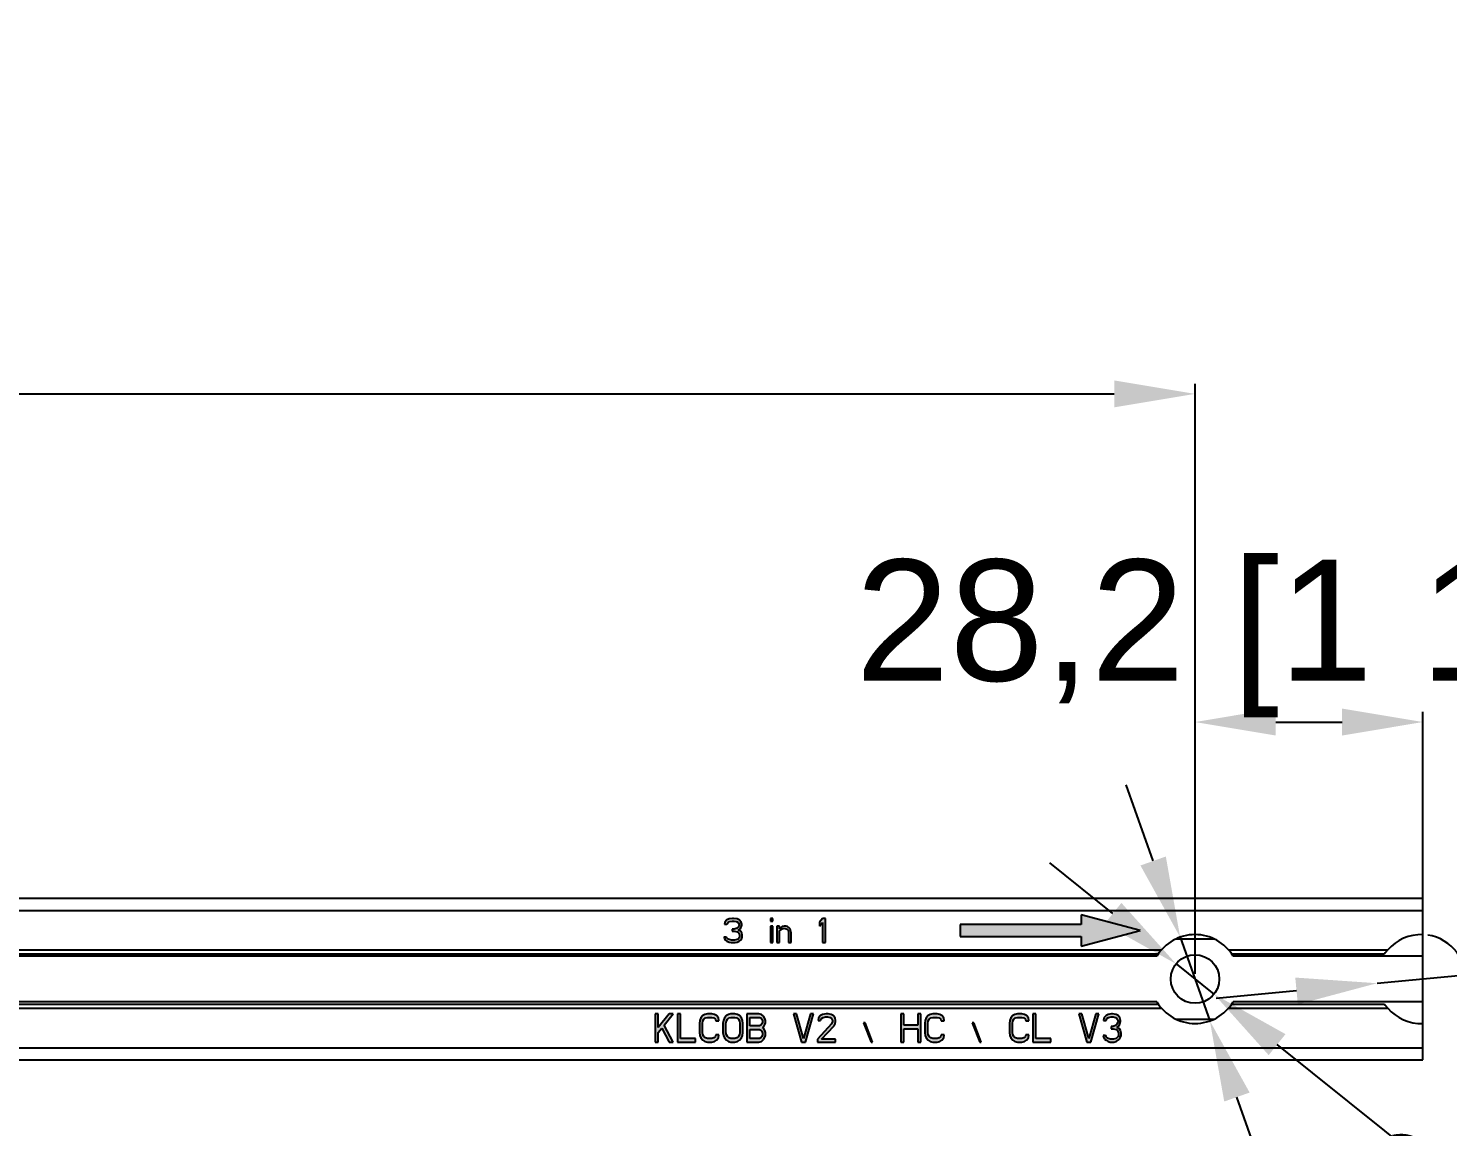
# Model space of a CAD drawing. Header units: millimetres. Extents: x 620 to 19791, y 2539 to 6969.
# Drawn here: x 12707.1 to 12882.7, y 3313.8 to 3449.7 of the extents above; entities that cross this region are included whole.
import ezdxf

# ---------------------------------------------------------------- set-up
doc = ezdxf.new("R2010")
doc.units = ezdxf.units.MM
doc.layers.add('02___PRT_ALL_AXES', color=7, linetype='Continuous')
doc.styles.get("Standard").update_dxf_attribs({"font": 'arial.ttf'})
doc.dimstyles.new('ISO-25', dxfattribs={"dimtxt": 15, "dimasz": 10, "dimexe": 1.25, "dimexo": 0.625, "dimtad": 1, "dimtxsty": 'Standard', "dimcen": 2.5, "dimadec": 0, "dimazin": 0, "dimtfac": 1, "dimtmove": 0, "dimatfit": 3, "dimfxl": 1, "dimarcsym": 0})

# ---------------------------------------------------------------- blocks, each defined once
blk = doc.blocks.new('*D42')
at = {"color": 0, "lineweight": -2, "transparency": 16777216}
for p, q in [((11900.94, 3332.71), (11900.94, 3405.74)), ((11910.94, 3404.49), (12841.44, 3404.49)), ((12851.44, 3332.71), (12851.44, 3405.74))]:
    blk.add_line(p, q, dxfattribs=at)
at = {"color": 0, "transparency": 16777216}
for points in [[(11910.94, 3406.15), (11910.94, 3402.82), (11900.94, 3404.49)], [(12841.44, 3406.15), (12841.44, 3402.82), (12851.44, 3404.49)]]:
    blk.add_solid(points, dxfattribs=at)
at = {"layer": 'Defpoints', "color": 0, "transparency": 16777216}
for p in [(12851.44, 3404.49), (11900.94, 3332.08), (12851.44, 3332.08)]:
    blk.add_point(p, dxfattribs=at)
at = {"color": 0, "lineweight": 5, "transparency": 16777216, "insert": (12376.19, 3414.82), "char_height": 15, "attachment_point": 5}
blk.add_mtext('950,5 [3\'-1 3/8"]', dxfattribs=at)
blk = doc.blocks.new('*D43')
at = {"color": 0, "lineweight": -2, "transparency": 16777216}
for p, q in [((12851.44, 3332.71), (12851.44, 3365.13)), ((12861.44, 3363.88), (12869.64, 3363.88)), ((12879.64, 3332.71), (12879.64, 3365.13))]:
    blk.add_line(p, q, dxfattribs=at)
at = {"color": 0, "transparency": 16777216}
for points in [[(12861.44, 3365.55), (12861.44, 3362.21), (12851.44, 3363.88)], [(12869.64, 3365.55), (12869.64, 3362.21), (12879.64, 3363.88)]]:
    blk.add_solid(points, dxfattribs=at)
at = {"layer": 'Defpoints', "color": 0, "transparency": 16777216}
for p in [(12879.64, 3363.88), (12851.44, 3332.08), (12879.64, 3332.08)]:
    blk.add_point(p, dxfattribs=at)
at = {"color": 0, "lineweight": 5, "transparency": 16777216, "insert": (12865.54, 3374.22), "char_height": 15, "attachment_point": 5}
blk.add_mtext('28,2 [1 1/8"]', dxfattribs=at)
blk = doc.blocks.new('*D44')
at = {"color": 0, "lineweight": -2, "transparency": 16777216}
for p, q in [((12841.29, 3340.2), (12833.48, 3346.44)), ((12849.1, 3333.95), (12853.79, 3330.21)), ((12982.54, 3227.28), (12861.6, 3323.96))]:
    blk.add_line(p, q, dxfattribs=at)
at = {"color": 0, "transparency": 16777216}
for points in [[(12842.33, 3341.5), (12840.25, 3338.9), (12849.1, 3333.95)], [(12862.64, 3325.26), (12860.56, 3322.66), (12853.79, 3330.21)]]:
    blk.add_solid(points, dxfattribs=at)
at = {"layer": 'Defpoints', "color": 0, "transparency": 16777216}
for p in [(12849.1, 3333.95), (12853.79, 3330.21)]:
    blk.add_point(p, dxfattribs=at)
at = {"color": 0, "lineweight": 5, "transparency": 16777216, "insert": (12943.71, 3271.74), "char_height": 15, "attachment_point": 5, "rotation": 321.3595}
blk.add_mtext('2-∅6 [∅1/4"]', dxfattribs=at)
blk = doc.blocks.new('*D45')
at = {"color": 0, "lineweight": -2, "transparency": 16777216}
for p, q in [((12846.26, 3346.69), (12842.91, 3356.11)), ((12849.6, 3337.26), (12853.28, 3326.9)), ((12902.75, 3187.57), (12856.63, 3317.47))]:
    blk.add_line(p, q, dxfattribs=at)
at = {"color": 0, "transparency": 16777216}
for points in [[(12847.83, 3347.24), (12844.69, 3346.13), (12849.6, 3337.26)], [(12858.2, 3318.03), (12855.06, 3316.92), (12853.28, 3326.9)]]:
    blk.add_solid(points, dxfattribs=at)
at = {"layer": 'Defpoints', "color": 0, "transparency": 16777216}
for p in [(12849.6, 3337.26), (12853.28, 3326.9)]:
    blk.add_point(p, dxfattribs=at)
at = {"color": 0, "lineweight": 5, "transparency": 16777216, "insert": (12891.24, 3251.32), "char_height": 15, "attachment_point": 5, "rotation": 289.5487}
blk.add_mtext('2-∅11 [∅3/8"]', dxfattribs=at)
blk = doc.blocks.new('*D48')
at = {"color": 0, "lineweight": -2, "transparency": 16777216}
for p, q in [((13013.31, 3344.89), (12894.87, 3333.56)), ((12873.97, 3331.56), (12884.92, 3332.6)), ((12864.01, 3330.6), (12854.06, 3329.65))]:
    blk.add_line(p, q, dxfattribs=at)
blk.add_arc((12879.44, 3332.08), 5.5, 352.4454, 81.4052, dxfattribs=at)
at = {"color": 0, "transparency": 16777216}
for points in [[(12894.71, 3335.22), (12895.03, 3331.9), (12884.92, 3332.6)], [(12863.85, 3332.26), (12864.17, 3328.94), (12873.97, 3331.56)]]:
    blk.add_solid(points, dxfattribs=at)
at = {"layer": 'Defpoints', "color": 0, "transparency": 16777216}
for p in [(12884.92, 3332.6), (12873.97, 3331.56)]:
    blk.add_point(p, dxfattribs=at)
at = {"color": 0, "lineweight": 5, "transparency": 16777216, "insert": (12958.07, 3350.14), "char_height": 15, "attachment_point": 5, "rotation": 5.4671}
blk.add_mtext('∅11 [∅3/8"]', dxfattribs=at)
blk = doc.blocks.new('ryfhgjmb')
at = {"lineweight": 5, "true_color": 0xf26722}
h = blk.add_hatch(color=30, dxfattribs=at)
h.dxf.hatch_style = 1
h.paths.add_polyline_path([(6917, 3339.74), (6916.75, 3339.87), (6916.32, 3339.93), (6916.19, 3339.93), (6915.75, 3339.87), (6915.5, 3339.74), (6915.25, 3339.48), (6915.19, 3339.23), (6915.5, 3339.23), (6915.63, 3339.42), (6915.82, 3339.55), (6916.13, 3339.61), (6916.38, 3339.61), (6916.69, 3339.55), (6916.88, 3339.42), (6917, 3339.23), (6917, 3339.1), (6916.88, 3338.85), (6916.75, 3338.72), (6916.38, 3338.59), (6916.13, 3338.59), (6916.13, 3338.34), (6916.38, 3338.34), (6916.75, 3338.27), (6916.94, 3338.14), (6917.07, 3337.89), (6917.07, 3337.63), (6917, 3337.51), (6916.88, 3337.38), (6916.75, 3337.31), (6916.44, 3337.25), (6916.07, 3337.25), (6915.75, 3337.31), (6915.63, 3337.38), (6915.5, 3337.51), (6915.44, 3337.63), (6915.13, 3337.63), (6915.19, 3337.44), (6915.32, 3337.25), (6915.5, 3337.12), (6915.75, 3337), (6916, 3336.93), (6916.5, 3336.93), (6916.75, 3337), (6917, 3337.12), (6917.19, 3337.25), (6917.32, 3337.44), (6917.38, 3337.63), (6917.38, 3337.89), (6917.32, 3338.14), (6917.19, 3338.34), (6916.88, 3338.46), (6917.13, 3338.65), (6917.25, 3338.85), (6917.32, 3339.1), (6917.32, 3339.23), (6917.25, 3339.48)])
h.paths.add_polyline_path([(6921.19, 3339.93), (6920.88, 3339.93), (6920.88, 3339.61), (6921.19, 3339.61)])
h.paths.add_polyline_path([(6921.19, 3338.97), (6920.88, 3338.97), (6920.88, 3336.93), (6921.19, 3336.93)])
h.paths.add_polyline_path([(6922.13, 3338.53), (6922.32, 3338.65), (6922.57, 3338.72), (6922.82, 3338.65), (6922.94, 3338.59), (6923.07, 3338.46), (6923.13, 3338.14), (6923.13, 3336.93), (6923.44, 3336.93), (6923.44, 3338.14), (6923.38, 3338.46), (6923.32, 3338.65), (6923.19, 3338.78), (6923, 3338.91), (6922.82, 3338.97), (6922.57, 3338.97), (6922.32, 3338.91), (6922.13, 3338.78), (6922, 3338.65), (6922, 3338.97), (6921.69, 3338.97), (6921.69, 3336.93), (6922, 3336.93), (6922, 3338.4)])
h.paths.add_polyline_path([(6927.69, 3339.93), (6927.32, 3339.93), (6926.94, 3339.48), (6926.94, 3338.97), (6927.32, 3339.42), (6927.32, 3336.93), (6927.69, 3336.93)])
h = blk.add_hatch(color=30, dxfattribs=at)
h.dxf.hatch_style = 1
h.paths.add_polyline_path([(6944.35, 3339.18), (6944.35, 3337.68), (6959.35, 3337.68), (6959.35, 3336.48), (6966.63, 3338.43), (6959.35, 3340.38), (6959.35, 3339.18)])
h = blk.add_hatch(color=30, dxfattribs=at)
h.dxf.hatch_style = 1
h.paths.add_polyline_path([(6907.43, 3326.34), (6908.36, 3324.63), (6908.86, 3324.63), (6907.74, 3326.72), (6908.86, 3328.13), (6908.36, 3328.13), (6907, 3326.42), (6907, 3328.13), (6906.63, 3328.13), (6906.63, 3324.63), (6907, 3324.63), (6907, 3325.82)])
h.paths.add_polyline_path([(6909.73, 3328.13), (6909.36, 3328.13), (6909.36, 3324.63), (6911.59, 3324.63), (6911.59, 3325.08), (6909.73, 3325.08)])
h.paths.add_polyline_path([(6912.45, 3326.94), (6912.52, 3327.24), (6912.64, 3327.46), (6912.83, 3327.61), (6913.07, 3327.68), (6913.63, 3327.68), (6913.88, 3327.61), (6914.07, 3327.46), (6914.13, 3327.24), (6914.5, 3327.24), (6914.44, 3327.61), (6914.19, 3327.91), (6913.94, 3328.06), (6913.63, 3328.13), (6913.07, 3328.13), (6912.76, 3328.06), (6912.52, 3327.91), (6912.27, 3327.61), (6912.14, 3327.31), (6912.08, 3326.94), (6912.08, 3325.82), (6912.14, 3325.45), (6912.27, 3325.15), (6912.52, 3324.85), (6912.76, 3324.71), (6913.07, 3324.63), (6913.63, 3324.63), (6913.94, 3324.71), (6914.19, 3324.85), (6914.44, 3325.15), (6914.5, 3325.52), (6914.13, 3325.52), (6914.07, 3325.3), (6913.88, 3325.15), (6913.63, 3325.08), (6913.07, 3325.08), (6912.83, 3325.15), (6912.64, 3325.3), (6912.52, 3325.52), (6912.45, 3325.82)])
h.paths.add_polyline_path([(6917.47, 3326.94), (6917.41, 3327.31), (6917.29, 3327.61), (6917.04, 3327.91), (6916.79, 3328.06), (6916.48, 3328.13), (6915.99, 3328.13), (6915.68, 3328.06), (6915.43, 3327.91), (6915.18, 3327.61), (6915.06, 3327.31), (6915, 3326.94), (6915, 3325.82), (6915.06, 3325.45), (6915.18, 3325.15), (6915.43, 3324.85), (6915.68, 3324.71), (6915.99, 3324.63), (6916.48, 3324.63), (6916.79, 3324.71), (6917.04, 3324.85), (6917.29, 3325.15), (6917.41, 3325.45), (6917.47, 3325.82)])
h.paths.add_polyline_path([(6915.37, 3326.94), (6915.43, 3327.24), (6915.55, 3327.46), (6915.74, 3327.61), (6915.99, 3327.68), (6916.48, 3327.68), (6916.73, 3327.61), (6916.92, 3327.46), (6917.04, 3327.24), (6917.1, 3326.94), (6917.1, 3325.82), (6917.04, 3325.52), (6916.92, 3325.3), (6916.73, 3325.15), (6916.48, 3325.08), (6915.99, 3325.08), (6915.74, 3325.15), (6915.55, 3325.3), (6915.43, 3325.52), (6915.37, 3325.82)], flags=16)
h.paths.add_polyline_path([(6920.02, 3326.49), (6920.2, 3326.79), (6920.26, 3327.01), (6920.26, 3327.31), (6920.2, 3327.54), (6920.02, 3327.83), (6919.77, 3328.06), (6919.46, 3328.13), (6917.97, 3328.13), (6917.97, 3324.63), (6919.46, 3324.63), (6919.77, 3324.71), (6920.02, 3324.93), (6920.2, 3325.23), (6920.26, 3325.45), (6920.26, 3325.82), (6920.2, 3326.05), (6920.02, 3326.34), (6919.89, 3326.42)])
h.paths.add_polyline_path([(6918.34, 3326.64), (6918.34, 3327.68), (6919.52, 3327.68), (6919.71, 3327.61), (6919.83, 3327.46), (6919.89, 3327.24), (6919.89, 3327.09), (6919.83, 3326.87), (6919.71, 3326.72), (6919.52, 3326.64)], flags=16)
h.paths.add_polyline_path([(6918.34, 3326.2), (6919.52, 3326.2), (6919.71, 3326.12), (6919.83, 3325.97), (6919.89, 3325.75), (6919.89, 3325.52), (6919.83, 3325.3), (6919.71, 3325.15), (6919.52, 3325.08), (6918.34, 3325.08)], flags=16)
h.paths.add_polyline_path([(6926.21, 3328.13), (6925.84, 3328.13), (6924.97, 3325.08), (6924.11, 3328.13), (6923.73, 3328.13), (6924.73, 3324.63), (6925.22, 3324.63)])
h.paths.add_polyline_path([(6927.39, 3327.68), (6927.7, 3327.76), (6927.95, 3327.76), (6928.26, 3327.68), (6928.44, 3327.54), (6928.57, 3327.31), (6928.57, 3327.16), (6928.44, 3326.87), (6926.71, 3325), (6926.71, 3324.63), (6928.94, 3324.63), (6928.94, 3325), (6927.21, 3325), (6928.75, 3326.64), (6928.88, 3326.87), (6928.94, 3327.16), (6928.94, 3327.31), (6928.88, 3327.61), (6928.63, 3327.91), (6928.38, 3328.06), (6928.01, 3328.13), (6927.76, 3328.13), (6927.33, 3328.06), (6927.08, 3327.91), (6926.83, 3327.61), (6926.77, 3327.31), (6927.08, 3327.31), (6927.21, 3327.54)])
h.paths.add_polyline_path([(6932.6, 3327.01), (6932.41, 3327.01), (6933.34, 3324.63), (6933.53, 3324.63)])
h.paths.add_polyline_path([(6940.53, 3327.46), (6940.72, 3327.61), (6940.96, 3327.68), (6941.52, 3327.68), (6941.77, 3327.61), (6941.96, 3327.46), (6942.02, 3327.24), (6942.39, 3327.24), (6942.33, 3327.61), (6942.08, 3327.91), (6941.83, 3328.06), (6941.52, 3328.13), (6940.96, 3328.13), (6940.65, 3328.06), (6940.41, 3327.91), (6940.16, 3327.61), (6940.03, 3327.31), (6939.97, 3326.94), (6939.97, 3325.82), (6940.03, 3325.45), (6940.16, 3325.15), (6940.41, 3324.85), (6940.65, 3324.71), (6940.96, 3324.63), (6941.52, 3324.63), (6941.83, 3324.71), (6942.08, 3324.85), (6942.33, 3325.15), (6942.39, 3325.52), (6942.02, 3325.52), (6941.96, 3325.3), (6941.77, 3325.15), (6941.52, 3325.08), (6940.96, 3325.08), (6940.72, 3325.15), (6940.53, 3325.3), (6940.41, 3325.52), (6940.34, 3325.82), (6940.34, 3326.94), (6940.41, 3327.24)])
h.paths.add_polyline_path([(6939.48, 3328.13), (6939.11, 3328.13), (6939.11, 3326.72), (6937.37, 3326.72), (6937.37, 3328.13), (6937, 3328.13), (6937, 3324.63), (6937.37, 3324.63), (6937.37, 3326.27), (6939.11, 3326.27), (6939.11, 3324.63), (6939.48, 3324.63)])
h.paths.add_polyline_path([(6946.05, 3327.01), (6945.86, 3327.01), (6946.79, 3324.63), (6946.98, 3324.63)])
h.paths.add_polyline_path([(6953.73, 3328.13), (6953.36, 3328.13), (6953.36, 3324.63), (6955.59, 3324.63), (6955.59, 3325.08), (6953.73, 3325.08)])
h.paths.add_polyline_path([(6952.55, 3327.91), (6952.31, 3328.06), (6952, 3328.13), (6951.44, 3328.13), (6951.13, 3328.06), (6950.88, 3327.91), (6950.63, 3327.61), (6950.51, 3327.31), (6950.45, 3326.94), (6950.45, 3325.82), (6950.51, 3325.45), (6950.63, 3325.15), (6950.88, 3324.85), (6951.13, 3324.71), (6951.44, 3324.63), (6952, 3324.63), (6952.31, 3324.71), (6952.55, 3324.85), (6952.8, 3325.15), (6952.86, 3325.52), (6952.49, 3325.52), (6952.43, 3325.3), (6952.24, 3325.15), (6952, 3325.08), (6951.44, 3325.08), (6951.19, 3325.15), (6951.01, 3325.3), (6950.88, 3325.52), (6950.82, 3325.82), (6950.82, 3326.94), (6950.88, 3327.24), (6951.01, 3327.46), (6951.19, 3327.61), (6951.44, 3327.68), (6952, 3327.68), (6952.24, 3327.61), (6952.43, 3327.46), (6952.49, 3327.24), (6952.86, 3327.24), (6952.8, 3327.61)])
h.paths.add_polyline_path([(6963.9, 3327.91), (6963.65, 3328.06), (6963.21, 3328.13), (6963.09, 3328.13), (6962.66, 3328.06), (6962.41, 3327.91), (6962.16, 3327.61), (6962.1, 3327.31), (6962.41, 3327.31), (6962.53, 3327.54), (6962.72, 3327.68), (6963.03, 3327.76), (6963.28, 3327.76), (6963.59, 3327.68), (6963.77, 3327.54), (6963.9, 3327.31), (6963.9, 3327.16), (6963.77, 3326.87), (6963.65, 3326.72), (6963.28, 3326.57), (6963.03, 3326.57), (6963.03, 3326.27), (6963.28, 3326.27), (6963.65, 3326.2), (6963.83, 3326.05), (6963.96, 3325.75), (6963.96, 3325.45), (6963.9, 3325.3), (6963.77, 3325.15), (6963.65, 3325.08), (6963.34, 3325), (6962.97, 3325), (6962.66, 3325.08), (6962.53, 3325.15), (6962.41, 3325.3), (6962.35, 3325.45), (6962.04, 3325.45), (6962.1, 3325.23), (6962.22, 3325), (6962.41, 3324.85), (6962.66, 3324.71), (6962.91, 3324.63), (6963.4, 3324.63), (6963.65, 3324.71), (6963.9, 3324.85), (6964.08, 3325), (6964.21, 3325.23), (6964.27, 3325.45), (6964.27, 3325.75), (6964.21, 3326.05), (6964.08, 3326.27), (6963.77, 3326.42), (6964.02, 3326.64), (6964.14, 3326.87), (6964.21, 3327.16), (6964.21, 3327.31), (6964.14, 3327.61)])
h.paths.add_polyline_path([(6961.54, 3328.13), (6961.17, 3328.13), (6960.3, 3325.08), (6959.43, 3328.13), (6959.06, 3328.13), (6960.05, 3324.63), (6960.55, 3324.63)])
at = {"color": 30, "linetype": 'Continuous', "true_color": 0xf26722}
for p, q in [((6005.13, 3342.43), (7001.63, 3342.43)), ((7001.63, 3322.43), (7001.63, 3342.43)), ((6005.13, 3340.93), (7001.63, 3340.93)), ((6915.25, 3339.48), (6915.19, 3339.23)), ((6915.19, 3339.23), (6915.5, 3339.23)), ((6915.5, 3339.74), (6915.25, 3339.48)), ((6915.75, 3339.87), (6915.5, 3339.74)), ((6915.5, 3339.23), (6915.63, 3339.42)), ((6915.63, 3339.42), (6915.82, 3339.55)), ((6916.19, 3339.93), (6915.75, 3339.87)), ((6915.82, 3339.55), (6916.13, 3339.61)), ((6916.13, 3339.61), (6916.38, 3339.61)), ((6916.32, 3339.93), (6916.19, 3339.93)), ((6916.75, 3339.87), (6916.32, 3339.93)), ((6916.38, 3339.61), (6916.69, 3339.55)), ((6916.69, 3339.55), (6916.88, 3339.42)), ((6917, 3339.74), (6916.75, 3339.87)), ((6916.88, 3339.42), (6917, 3339.23)), ((6917.25, 3339.48), (6917, 3339.74)), ((6917, 3339.23), (6917, 3339.1)), ((6917.32, 3339.23), (6917.25, 3339.48)), ((6917.32, 3339.1), (6917.32, 3339.23)), ((6921.19, 3339.93), (6920.88, 3339.93)), ((6920.88, 3339.93), (6920.88, 3339.61)), ((6920.88, 3339.61), (6921.19, 3339.61)), ((6921.19, 3339.61), (6921.19, 3339.93)), ((6927.32, 3339.93), (6926.94, 3339.48)), ((6926.94, 3339.48), (6926.94, 3338.97)), ((6926.94, 3338.97), (6927.32, 3339.42)), ((6927.69, 3339.93), (6927.32, 3339.93)), ((6927.32, 3339.42), (6927.32, 3336.93)), ((6927.69, 3336.93), (6927.69, 3339.93)), ((6959.35, 3339.18), (6944.35, 3339.18)), ((6944.35, 3339.18), (6944.35, 3337.68)), ((6966.63, 3338.43), (6959.35, 3340.38)), ((6959.35, 3340.38), (6959.35, 3339.18)), ((6915.44, 3337.63), (6915.13, 3337.63)), ((6915.13, 3337.63), (6915.19, 3337.44)), ((6915.19, 3337.44), (6915.32, 3337.25)), ((6915.5, 3337.51), (6915.44, 3337.63)), ((6915.63, 3337.38), (6915.5, 3337.51)), ((6916.38, 3338.59), (6916.13, 3338.59)), ((6916.13, 3338.59), (6916.13, 3338.34)), ((6916.13, 3338.34), (6916.38, 3338.34)), ((6916.75, 3338.72), (6916.38, 3338.59)), ((6916.38, 3338.34), (6916.75, 3338.27)), ((6916.88, 3338.85), (6916.75, 3338.72)), ((6916.75, 3338.27), (6916.94, 3338.14)), ((6917, 3339.1), (6916.88, 3338.85)), ((6916.88, 3338.46), (6917.13, 3338.65)), ((6917.19, 3338.34), (6916.88, 3338.46)), ((6917, 3337.51), (6916.88, 3337.38)), ((6916.94, 3338.14), (6917.07, 3337.89)), ((6917.07, 3337.63), (6917, 3337.51)), ((6917.07, 3337.89), (6917.07, 3337.63)), ((6917.13, 3338.65), (6917.25, 3338.85)), ((6917.32, 3338.14), (6917.19, 3338.34)), ((6917.19, 3337.25), (6917.32, 3337.44)), ((6917.25, 3338.85), (6917.32, 3339.1)), ((6917.38, 3337.89), (6917.32, 3338.14)), ((6917.32, 3337.44), (6917.38, 3337.63)), ((6917.38, 3337.63), (6917.38, 3337.89)), ((6921.19, 3338.97), (6920.88, 3338.97)), ((6920.88, 3338.97), (6920.88, 3336.93)), ((6921.19, 3336.93), (6921.19, 3338.97)), ((6922, 3338.97), (6921.69, 3338.97)), ((6921.69, 3338.97), (6921.69, 3336.93)), ((6922, 3338.65), (6922, 3338.97)), ((6922.13, 3338.78), (6922, 3338.65)), ((6922, 3338.4), (6922.13, 3338.53)), ((6922, 3336.93), (6922, 3338.4)), ((6922.32, 3338.91), (6922.13, 3338.78)), ((6922.13, 3338.53), (6922.32, 3338.65)), ((6922.57, 3338.97), (6922.32, 3338.91)), ((6922.32, 3338.65), (6922.57, 3338.72)), ((6922.82, 3338.97), (6922.57, 3338.97)), ((6922.57, 3338.72), (6922.82, 3338.65)), ((6923, 3338.91), (6922.82, 3338.97)), ((6922.82, 3338.65), (6922.94, 3338.59)), ((6922.94, 3338.59), (6923.07, 3338.46)), ((6923.19, 3338.78), (6923, 3338.91)), ((6923.07, 3338.46), (6923.13, 3338.14)), ((6923.13, 3338.14), (6923.13, 3336.93)), ((6923.32, 3338.65), (6923.19, 3338.78)), ((6923.38, 3338.46), (6923.32, 3338.65)), ((6923.44, 3338.14), (6923.38, 3338.46)), ((6923.44, 3336.93), (6923.44, 3338.14)), ((6944.35, 3337.68), (6959.35, 3337.68)), ((6959.35, 3336.48), (6966.63, 3338.43)), ((6959.35, 3337.68), (6959.35, 3336.48)), ((6058.09, 3336.03), (6969.27, 3336.03)), ((6915.32, 3337.25), (6915.5, 3337.12)), ((6915.5, 3337.12), (6915.75, 3337)), ((6915.75, 3337.31), (6915.63, 3337.38)), ((6916.07, 3337.25), (6915.75, 3337.31)), ((6915.75, 3337), (6916, 3336.93)), ((6916, 3336.93), (6916.5, 3336.93)), ((6916.44, 3337.25), (6916.07, 3337.25)), ((6916.75, 3337.31), (6916.44, 3337.25)), ((6916.5, 3336.93), (6916.75, 3337)), ((6916.88, 3337.38), (6916.75, 3337.31)), ((6916.75, 3337), (6917, 3337.12)), ((6917, 3337.12), (6917.19, 3337.25)), ((6920.88, 3336.93), (6921.19, 3336.93)), ((6921.69, 3336.93), (6922, 3336.93)), ((6923.13, 3336.93), (6923.44, 3336.93)), ((6927.32, 3336.93), (6927.69, 3336.93)), ((6058.47, 3335.53), (6968.88, 3335.53)), ((7001.63, 3335.27), (6978.14, 3335.27)), ((6058.09, 3328.83), (6969.27, 3328.83)), ((6058.47, 3329.33), (6968.88, 3329.33)), ((7001.63, 3329.59), (6978.14, 3329.59)), ((6907, 3328.13), (6906.63, 3328.13)), ((6906.63, 3328.13), (6906.63, 3324.63)), ((6908.36, 3328.13), (6907, 3326.42)), ((6907, 3326.42), (6907, 3328.13)), ((6907.74, 3326.72), (6908.86, 3328.13)), ((6908.86, 3328.13), (6908.36, 3328.13)), ((6909.73, 3328.13), (6909.36, 3328.13)), ((6909.36, 3328.13), (6909.36, 3324.63)), ((6909.73, 3325.08), (6909.73, 3328.13)), ((6912.14, 3327.31), (6912.08, 3326.94)), ((6912.08, 3326.94), (6912.08, 3325.82)), ((6912.27, 3327.61), (6912.14, 3327.31)), ((6912.52, 3327.91), (6912.27, 3327.61)), ((6912.45, 3326.94), (6912.52, 3327.24)), ((6912.45, 3325.82), (6912.45, 3326.94)), ((6912.76, 3328.06), (6912.52, 3327.91)), ((6912.52, 3327.24), (6912.64, 3327.46)), ((6912.64, 3327.46), (6912.83, 3327.61)), ((6913.07, 3328.13), (6912.76, 3328.06)), ((6912.83, 3327.61), (6913.07, 3327.68)), ((6913.63, 3328.13), (6913.07, 3328.13)), ((6913.07, 3327.68), (6913.63, 3327.68)), ((6913.94, 3328.06), (6913.63, 3328.13)), ((6913.63, 3327.68), (6913.88, 3327.61)), ((6913.88, 3327.61), (6914.07, 3327.46)), ((6914.19, 3327.91), (6913.94, 3328.06)), ((6914.07, 3327.46), (6914.13, 3327.24)), ((6914.13, 3327.24), (6914.5, 3327.24)), ((6914.44, 3327.61), (6914.19, 3327.91)), ((6914.5, 3327.24), (6914.44, 3327.61)), ((6915.06, 3327.31), (6915, 3326.94)), ((6915, 3326.94), (6915, 3325.82)), ((6915.18, 3327.61), (6915.06, 3327.31)), ((6915.43, 3327.91), (6915.18, 3327.61)), ((6915.37, 3326.94), (6915.43, 3327.24)), ((6915.37, 3325.82), (6915.37, 3326.94)), ((6915.68, 3328.06), (6915.43, 3327.91)), ((6915.43, 3327.24), (6915.55, 3327.46)), ((6915.55, 3327.46), (6915.74, 3327.61)), ((6915.99, 3328.13), (6915.68, 3328.06)), ((6915.74, 3327.61), (6915.99, 3327.68)), ((6916.48, 3328.13), (6915.99, 3328.13)), ((6915.99, 3327.68), (6916.48, 3327.68)), ((6916.79, 3328.06), (6916.48, 3328.13)), ((6916.48, 3327.68), (6916.73, 3327.61)), ((6916.73, 3327.61), (6916.92, 3327.46)), ((6917.04, 3327.91), (6916.79, 3328.06)), ((6916.92, 3327.46), (6917.04, 3327.24)), ((6917.29, 3327.61), (6917.04, 3327.91)), ((6917.04, 3327.24), (6917.1, 3326.94)), ((6917.1, 3326.94), (6917.1, 3325.82)), ((6917.41, 3327.31), (6917.29, 3327.61)), ((6917.47, 3326.94), (6917.41, 3327.31)), ((6917.47, 3325.82), (6917.47, 3326.94)), ((6919.46, 3328.13), (6917.97, 3328.13)), ((6917.97, 3328.13), (6917.97, 3324.63)), ((6918.34, 3327.68), (6919.52, 3327.68)), ((6918.34, 3326.64), (6918.34, 3327.68)), ((6919.77, 3328.06), (6919.46, 3328.13)), ((6919.52, 3327.68), (6919.71, 3327.61)), ((6919.71, 3327.61), (6919.83, 3327.46)), ((6920.02, 3327.83), (6919.77, 3328.06)), ((6919.83, 3327.46), (6919.89, 3327.24)), ((6919.89, 3327.09), (6919.83, 3326.87)), ((6919.89, 3327.24), (6919.89, 3327.09)), ((6920.2, 3327.54), (6920.02, 3327.83)), ((6920.26, 3327.31), (6920.2, 3327.54)), ((6920.2, 3326.79), (6920.26, 3327.01)), ((6920.26, 3327.01), (6920.26, 3327.31)), ((6924.11, 3328.13), (6923.73, 3328.13)), ((6923.73, 3328.13), (6924.73, 3324.63)), ((6924.97, 3325.08), (6924.11, 3328.13)), ((6925.84, 3328.13), (6924.97, 3325.08)), ((6925.22, 3324.63), (6926.21, 3328.13)), ((6926.21, 3328.13), (6925.84, 3328.13)), ((6926.83, 3327.61), (6926.77, 3327.31)), ((6926.77, 3327.31), (6927.08, 3327.31)), ((6927.08, 3327.91), (6926.83, 3327.61)), ((6927.33, 3328.06), (6927.08, 3327.91)), ((6927.08, 3327.31), (6927.21, 3327.54)), ((6927.21, 3327.54), (6927.39, 3327.68)), ((6927.76, 3328.13), (6927.33, 3328.06)), ((6927.39, 3327.68), (6927.7, 3327.76)), ((6927.7, 3327.76), (6927.95, 3327.76)), ((6928.01, 3328.13), (6927.76, 3328.13)), ((6927.95, 3327.76), (6928.26, 3327.68)), ((6928.38, 3328.06), (6928.01, 3328.13)), ((6928.26, 3327.68), (6928.44, 3327.54)), ((6928.63, 3327.91), (6928.38, 3328.06)), ((6928.44, 3327.54), (6928.57, 3327.31)), ((6928.57, 3327.16), (6928.44, 3326.87)), ((6928.57, 3327.31), (6928.57, 3327.16)), ((6928.88, 3327.61), (6928.63, 3327.91)), ((6928.94, 3327.31), (6928.88, 3327.61)), ((6928.88, 3326.87), (6928.94, 3327.16)), ((6928.94, 3327.16), (6928.94, 3327.31)), ((6932.6, 3327.01), (6932.41, 3327.01)), ((6932.41, 3327.01), (6933.34, 3324.63)), ((6933.53, 3324.63), (6932.6, 3327.01)), ((6937.37, 3328.13), (6937, 3328.13)), ((6937, 3328.13), (6937, 3324.63)), ((6937.37, 3326.72), (6937.37, 3328.13)), ((6939.48, 3328.13), (6939.11, 3328.13)), ((6939.11, 3328.13), (6939.11, 3326.72)), ((6939.48, 3324.63), (6939.48, 3328.13)), ((6940.03, 3327.31), (6939.97, 3326.94)), ((6939.97, 3326.94), (6939.97, 3325.82)), ((6940.16, 3327.61), (6940.03, 3327.31)), ((6940.41, 3327.91), (6940.16, 3327.61)), ((6940.34, 3326.94), (6940.41, 3327.24)), ((6940.34, 3325.82), (6940.34, 3326.94)), ((6940.65, 3328.06), (6940.41, 3327.91)), ((6940.41, 3327.24), (6940.53, 3327.46)), ((6940.53, 3327.46), (6940.72, 3327.61)), ((6940.96, 3328.13), (6940.65, 3328.06)), ((6940.72, 3327.61), (6940.96, 3327.68)), ((6941.52, 3328.13), (6940.96, 3328.13)), ((6940.96, 3327.68), (6941.52, 3327.68)), ((6941.83, 3328.06), (6941.52, 3328.13)), ((6941.52, 3327.68), (6941.77, 3327.61)), ((6941.77, 3327.61), (6941.96, 3327.46)), ((6942.08, 3327.91), (6941.83, 3328.06)), ((6941.96, 3327.46), (6942.02, 3327.24)), ((6942.02, 3327.24), (6942.39, 3327.24)), ((6942.33, 3327.61), (6942.08, 3327.91)), ((6942.39, 3327.24), (6942.33, 3327.61)), ((6946.05, 3327.01), (6945.86, 3327.01)), ((6945.86, 3327.01), (6946.79, 3324.63)), ((6946.98, 3324.63), (6946.05, 3327.01)), ((6950.51, 3327.31), (6950.45, 3326.94)), ((6950.45, 3326.94), (6950.45, 3325.82)), ((6950.63, 3327.61), (6950.51, 3327.31)), ((6950.88, 3327.91), (6950.63, 3327.61)), ((6950.82, 3326.94), (6950.88, 3327.24)), ((6950.82, 3325.82), (6950.82, 3326.94)), ((6951.13, 3328.06), (6950.88, 3327.91)), ((6950.88, 3327.24), (6951.01, 3327.46)), ((6951.01, 3327.46), (6951.19, 3327.61)), ((6951.44, 3328.13), (6951.13, 3328.06)), ((6951.19, 3327.61), (6951.44, 3327.68)), ((6952, 3328.13), (6951.44, 3328.13)), ((6951.44, 3327.68), (6952, 3327.68)), ((6952.31, 3328.06), (6952, 3328.13)), ((6952, 3327.68), (6952.24, 3327.61)), ((6952.24, 3327.61), (6952.43, 3327.46)), ((6952.55, 3327.91), (6952.31, 3328.06)), ((6952.43, 3327.46), (6952.49, 3327.24)), ((6952.49, 3327.24), (6952.86, 3327.24)), ((6952.8, 3327.61), (6952.55, 3327.91)), ((6952.86, 3327.24), (6952.8, 3327.61)), ((6953.73, 3328.13), (6953.36, 3328.13)), ((6953.36, 3328.13), (6953.36, 3324.63)), ((6953.73, 3325.08), (6953.73, 3328.13)), ((6959.43, 3328.13), (6959.06, 3328.13)), ((6959.06, 3328.13), (6960.05, 3324.63)), ((6960.3, 3325.08), (6959.43, 3328.13)), ((6961.17, 3328.13), (6960.3, 3325.08)), ((6960.55, 3324.63), (6961.54, 3328.13)), ((6961.54, 3328.13), (6961.17, 3328.13)), ((6962.16, 3327.61), (6962.1, 3327.31)), ((6962.1, 3327.31), (6962.41, 3327.31)), ((6962.41, 3327.91), (6962.16, 3327.61)), ((6962.66, 3328.06), (6962.41, 3327.91)), ((6962.41, 3327.31), (6962.53, 3327.54)), ((6962.53, 3327.54), (6962.72, 3327.68)), ((6963.09, 3328.13), (6962.66, 3328.06)), ((6962.72, 3327.68), (6963.03, 3327.76)), ((6963.03, 3327.76), (6963.28, 3327.76)), ((6963.21, 3328.13), (6963.09, 3328.13)), ((6963.65, 3328.06), (6963.21, 3328.13)), ((6963.28, 3327.76), (6963.59, 3327.68)), ((6963.59, 3327.68), (6963.77, 3327.54)), ((6963.9, 3327.91), (6963.65, 3328.06)), ((6963.77, 3327.54), (6963.9, 3327.31)), ((6963.9, 3327.16), (6963.77, 3326.87)), ((6964.14, 3327.61), (6963.9, 3327.91)), ((6963.9, 3327.31), (6963.9, 3327.16)), ((6964.21, 3327.31), (6964.14, 3327.61)), ((6964.14, 3326.87), (6964.21, 3327.16)), ((6964.21, 3327.16), (6964.21, 3327.31)), ((6907, 3325.82), (6907.43, 3326.34)), ((6907, 3324.63), (6907, 3325.82)), ((6907.43, 3326.34), (6908.36, 3324.63)), ((6908.86, 3324.63), (6907.74, 3326.72)), ((6912.08, 3325.82), (6912.14, 3325.45)), ((6912.14, 3325.45), (6912.27, 3325.15)), ((6912.27, 3325.15), (6912.52, 3324.85)), ((6912.52, 3325.52), (6912.45, 3325.82)), ((6912.64, 3325.3), (6912.52, 3325.52)), ((6912.83, 3325.15), (6912.64, 3325.3)), ((6913.07, 3325.08), (6912.83, 3325.15)), ((6913.88, 3325.15), (6913.63, 3325.08)), ((6914.07, 3325.3), (6913.88, 3325.15)), ((6914.13, 3325.52), (6914.07, 3325.3)), ((6914.5, 3325.52), (6914.13, 3325.52)), ((6914.19, 3324.85), (6914.44, 3325.15)), ((6914.44, 3325.15), (6914.5, 3325.52)), ((6915, 3325.82), (6915.06, 3325.45)), ((6915.06, 3325.45), (6915.18, 3325.15)), ((6915.18, 3325.15), (6915.43, 3324.85)), ((6915.43, 3325.52), (6915.37, 3325.82)), ((6915.55, 3325.3), (6915.43, 3325.52)), ((6915.74, 3325.15), (6915.55, 3325.3)), ((6915.99, 3325.08), (6915.74, 3325.15)), ((6916.73, 3325.15), (6916.48, 3325.08)), ((6916.92, 3325.3), (6916.73, 3325.15)), ((6917.04, 3325.52), (6916.92, 3325.3)), ((6917.1, 3325.82), (6917.04, 3325.52)), ((6917.04, 3324.85), (6917.29, 3325.15)), ((6917.29, 3325.15), (6917.41, 3325.45)), ((6917.41, 3325.45), (6917.47, 3325.82)), ((6919.52, 3326.64), (6918.34, 3326.64)), ((6918.34, 3326.2), (6919.52, 3326.2)), ((6918.34, 3325.08), (6918.34, 3326.2)), ((6919.71, 3326.72), (6919.52, 3326.64)), ((6919.52, 3326.2), (6919.71, 3326.12)), ((6919.71, 3325.15), (6919.52, 3325.08)), ((6919.83, 3326.87), (6919.71, 3326.72)), ((6919.71, 3326.12), (6919.83, 3325.97)), ((6919.83, 3325.3), (6919.71, 3325.15)), ((6919.83, 3325.97), (6919.89, 3325.75)), ((6919.89, 3325.52), (6919.83, 3325.3)), ((6919.89, 3326.42), (6920.02, 3326.49)), ((6920.02, 3326.34), (6919.89, 3326.42)), ((6919.89, 3325.75), (6919.89, 3325.52)), ((6920.02, 3326.49), (6920.2, 3326.79)), ((6920.2, 3326.05), (6920.02, 3326.34)), ((6920.02, 3324.93), (6920.2, 3325.23)), ((6920.26, 3325.82), (6920.2, 3326.05)), ((6920.2, 3325.23), (6920.26, 3325.45)), ((6920.26, 3325.45), (6920.26, 3325.82)), ((6928.44, 3326.87), (6926.71, 3325)), ((6927.21, 3325), (6928.75, 3326.64)), ((6928.75, 3326.64), (6928.88, 3326.87)), ((6939.11, 3326.72), (6937.37, 3326.72)), ((6937.37, 3326.27), (6939.11, 3326.27)), ((6937.37, 3324.63), (6937.37, 3326.27)), ((6939.11, 3326.27), (6939.11, 3324.63)), ((6939.97, 3325.82), (6940.03, 3325.45)), ((6940.03, 3325.45), (6940.16, 3325.15)), ((6940.16, 3325.15), (6940.41, 3324.85)), ((6940.41, 3325.52), (6940.34, 3325.82)), ((6940.53, 3325.3), (6940.41, 3325.52)), ((6940.72, 3325.15), (6940.53, 3325.3)), ((6940.96, 3325.08), (6940.72, 3325.15)), ((6941.77, 3325.15), (6941.52, 3325.08)), ((6941.96, 3325.3), (6941.77, 3325.15)), ((6942.02, 3325.52), (6941.96, 3325.3)), ((6942.39, 3325.52), (6942.02, 3325.52)), ((6942.08, 3324.85), (6942.33, 3325.15)), ((6942.33, 3325.15), (6942.39, 3325.52)), ((6950.45, 3325.82), (6950.51, 3325.45)), ((6950.51, 3325.45), (6950.63, 3325.15)), ((6950.63, 3325.15), (6950.88, 3324.85)), ((6950.88, 3325.52), (6950.82, 3325.82)), ((6951.01, 3325.3), (6950.88, 3325.52)), ((6951.19, 3325.15), (6951.01, 3325.3)), ((6951.44, 3325.08), (6951.19, 3325.15)), ((6952.24, 3325.15), (6952, 3325.08)), ((6952.43, 3325.3), (6952.24, 3325.15)), ((6952.49, 3325.52), (6952.43, 3325.3)), ((6952.86, 3325.52), (6952.49, 3325.52)), ((6952.55, 3324.85), (6952.8, 3325.15)), ((6952.8, 3325.15), (6952.86, 3325.52)), ((6962.35, 3325.45), (6962.04, 3325.45)), ((6962.04, 3325.45), (6962.1, 3325.23)), ((6962.1, 3325.23), (6962.22, 3325)), ((6962.41, 3325.3), (6962.35, 3325.45)), ((6962.53, 3325.15), (6962.41, 3325.3)), ((6962.66, 3325.08), (6962.53, 3325.15)), ((6963.28, 3326.57), (6963.03, 3326.57)), ((6963.03, 3326.57), (6963.03, 3326.27)), ((6963.03, 3326.27), (6963.28, 3326.27)), ((6963.65, 3326.72), (6963.28, 3326.57)), ((6963.28, 3326.27), (6963.65, 3326.2)), ((6963.77, 3326.87), (6963.65, 3326.72)), ((6963.65, 3326.2), (6963.83, 3326.05)), ((6963.77, 3325.15), (6963.65, 3325.08)), ((6963.77, 3326.42), (6964.02, 3326.64)), ((6964.08, 3326.27), (6963.77, 3326.42)), ((6963.9, 3325.3), (6963.77, 3325.15)), ((6963.83, 3326.05), (6963.96, 3325.75)), ((6963.96, 3325.45), (6963.9, 3325.3)), ((6963.96, 3325.75), (6963.96, 3325.45)), ((6964.02, 3326.64), (6964.14, 3326.87)), ((6964.21, 3326.05), (6964.08, 3326.27)), ((6964.08, 3325), (6964.21, 3325.23)), ((6964.27, 3325.75), (6964.21, 3326.05)), ((6964.21, 3325.23), (6964.27, 3325.45)), ((6964.27, 3325.45), (6964.27, 3325.75)), ((6005.13, 3323.93), (7001.63, 3323.93)), ((6906.63, 3324.63), (6907, 3324.63)), ((6908.36, 3324.63), (6908.86, 3324.63)), ((6909.36, 3324.63), (6911.59, 3324.63)), ((6911.59, 3325.08), (6909.73, 3325.08)), ((6911.59, 3324.63), (6911.59, 3325.08)), ((6912.52, 3324.85), (6912.76, 3324.71)), ((6912.76, 3324.71), (6913.07, 3324.63)), ((6913.63, 3325.08), (6913.07, 3325.08)), ((6913.07, 3324.63), (6913.63, 3324.63)), ((6913.63, 3324.63), (6913.94, 3324.71)), ((6913.94, 3324.71), (6914.19, 3324.85)), ((6915.43, 3324.85), (6915.68, 3324.71)), ((6915.68, 3324.71), (6915.99, 3324.63)), ((6916.48, 3325.08), (6915.99, 3325.08)), ((6915.99, 3324.63), (6916.48, 3324.63)), ((6916.48, 3324.63), (6916.79, 3324.71)), ((6916.79, 3324.71), (6917.04, 3324.85)), ((6917.97, 3324.63), (6919.46, 3324.63)), ((6919.52, 3325.08), (6918.34, 3325.08)), ((6919.46, 3324.63), (6919.77, 3324.71)), ((6919.77, 3324.71), (6920.02, 3324.93)), ((6924.73, 3324.63), (6925.22, 3324.63)), ((6926.71, 3325), (6926.71, 3324.63)), ((6926.71, 3324.63), (6928.94, 3324.63)), ((6928.94, 3325), (6927.21, 3325)), ((6928.94, 3324.63), (6928.94, 3325)), ((6933.34, 3324.63), (6933.53, 3324.63)), ((6937, 3324.63), (6937.37, 3324.63)), ((6939.11, 3324.63), (6939.48, 3324.63)), ((6940.41, 3324.85), (6940.65, 3324.71)), ((6940.65, 3324.71), (6940.96, 3324.63)), ((6941.52, 3325.08), (6940.96, 3325.08)), ((6940.96, 3324.63), (6941.52, 3324.63)), ((6941.52, 3324.63), (6941.83, 3324.71)), ((6941.83, 3324.71), (6942.08, 3324.85)), ((6946.79, 3324.63), (6946.98, 3324.63)), ((6950.88, 3324.85), (6951.13, 3324.71)), ((6951.13, 3324.71), (6951.44, 3324.63)), ((6952, 3325.08), (6951.44, 3325.08)), ((6951.44, 3324.63), (6952, 3324.63)), ((6952, 3324.63), (6952.31, 3324.71)), ((6952.31, 3324.71), (6952.55, 3324.85)), ((6953.36, 3324.63), (6955.59, 3324.63)), ((6955.59, 3325.08), (6953.73, 3325.08)), ((6955.59, 3324.63), (6955.59, 3325.08)), ((6960.05, 3324.63), (6960.55, 3324.63)), ((6962.22, 3325), (6962.41, 3324.85)), ((6962.41, 3324.85), (6962.66, 3324.71)), ((6962.97, 3325), (6962.66, 3325.08)), ((6962.66, 3324.71), (6962.91, 3324.63)), ((6962.91, 3324.63), (6963.4, 3324.63)), ((6963.34, 3325), (6962.97, 3325)), ((6963.65, 3325.08), (6963.34, 3325)), ((6963.4, 3324.63), (6963.65, 3324.71)), ((6963.65, 3324.71), (6963.9, 3324.85)), ((6963.9, 3324.85), (6964.08, 3325)), ((6005.13, 3322.43), (7001.63, 3322.43))]:
    blk.add_line(p, q, dxfattribs=at)
for start, end in [(87.9161, 139.1148), (220.8852, 272.0839)]:
    blk.add_arc((7001.43, 3332.43), 5.5, start, end, dxfattribs=at)
at = {"layer": '02___PRT_ALL_AXES', "color": 30, "linetype": 'Continuous', "true_color": 0xf26722}
for p, q in [((6971.06, 3337.39), (6975.79, 3337.39)), ((6977.59, 3336.03), (6997.27, 3336.03)), ((6968.72, 3335.27), (6027.64, 3335.27)), ((6977.97, 3335.53), (6996.88, 3335.53)), ((6968.72, 3329.59), (6027.64, 3329.59)), ((6977.59, 3328.83), (6997.27, 3328.83)), ((6977.97, 3329.33), (6996.88, 3329.33)), ((6971.06, 3327.47), (6975.79, 3327.47))]:
    blk.add_line(p, q, dxfattribs=at)
blk.add_circle((6973.43, 3332.43), 3, dxfattribs=at)
for centre, start, end in [((6973.43, 3332.43), 31.0806, 148.9194), ((7001.43, 3332.43), 139.1148, 145.6923), ((6973.43, 3332.43), 211.0806, 328.9194), ((7001.43, 3332.43), 214.3077, 220.8852)]:
    blk.add_arc(centre, 5.5, start, end, dxfattribs=at)

msp = doc.modelspace()

# ---------------------------------------------------------------- block references
msp.add_blockref('ryfhgjmb', (5878.01433, -0.35097))

# ---------------------------------------------------------------- dimensions: what is measured, and where the dimension line sits
at = {"lineweight": 5}
for base, p1, p2, picture, middle in [((12851.44233, 3404.48735), (11900.94233, 3332.08025), (12851.44233, 3332.08025), '*D42', (12376.19233, 3404.48735)), ((12879.64233, 3363.88131), (12851.44233, 3332.08025), (12879.64233, 3332.08025), '*D43', (12865.54233, 3363.88131))]:
    dim = msp.add_linear_dim(base=base, p1=p1, p2=p2, dimstyle='ISO-25', dxfattribs=at)
    dim.commit()
    dim.dimension.update_dxf_attribs({"geometry": picture, "text_midpoint": middle, "dimtype": 160})
dim = msp.add_diameter_dim_2p(p1=(12873.96735, 3331.55624), p2=(12884.91731, 3332.60427), dimstyle='ISO-25', dxfattribs=at)
dim.commit()
dim.dimension.update_dxf_attribs({"geometry": '*D48', "text_midpoint": (12958.0706, 3350.13714)})
dim = msp.add_diameter_dim_2p(p1=(12849.60198, 3337.26322), p2=(12853.28267, 3326.89729), text='2-<>', dimstyle='ISO-25', dxfattribs=at)
dim.commit()
dim.dimension.update_dxf_attribs({"geometry": '*D45', "text_midpoint": (12891.24372, 3251.31797)})
dim = msp.add_diameter_dim_2p(p1=(12849.09909, 3333.95355), p2=(12853.78556, 3330.20696), text='2-<>', dimstyle='ISO-25', dxfattribs=at)
dim.commit()
dim.dimension.update_dxf_attribs({"geometry": '*D44', "text_midpoint": (12937.16015, 3263.55333), "dimtype": 163})

doc.saveas('drawing.dxf')
